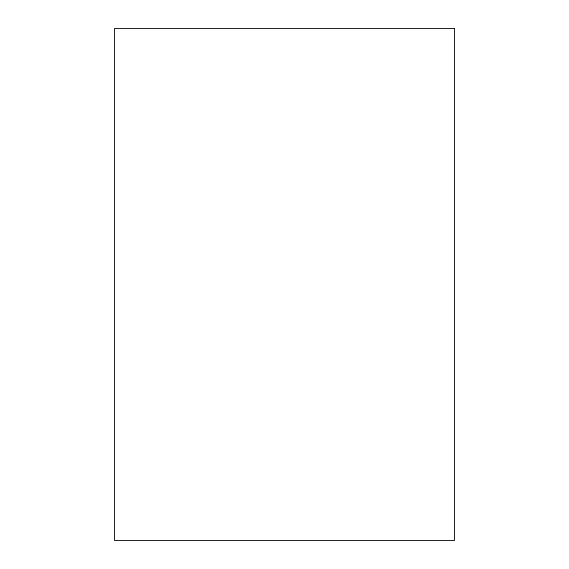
<?xml version="1.0" encoding="UTF-8"?>
<svg xmlns="http://www.w3.org/2000/svg" width="569" height="569" viewBox="0 0 569 569"><rect width="100%" height="100%" fill="white"/><g stroke="black" fill="none" stroke-linecap="round" stroke-linejoin="round"><path stroke-width="0.85" d="M454.446 28.45L114.554 28.45L114.554 540.55L454.446 540.55L454.446 28.45"/></g></svg>
